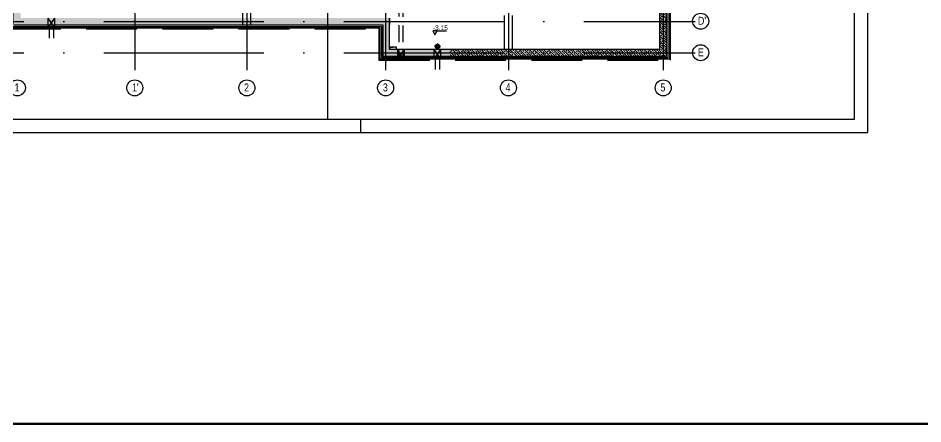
# Model space of a CAD drawing. Header units: millimetres. Extents: x -135140 to 267856, y -70704 to 149933.
# Drawn here: x 166503 to 200406, y -70238 to -55041 of the extents above; entities that cross this region are included whole.
import ezdxf

# ---------------------------------------------------------------- set-up
doc = ezdxf.new("R2010")
doc.units = ezdxf.units.MM
doc.header["$LTSCALE"] = 99.9
for name, pattern in [('0707_PB_080619_gn_xref$0$ACAD_ISO10W100', [18, 12, -3, 0, -3]), ('ACAD_ISO03W100', [30, 12, -18]), ('ACAD_ISO10W100', [18, 12, -3, 0, -3]), ('HIDDEN', [9.525, 6.35, -3.175])]:
    doc.linetypes.add(name, pattern=pattern)
for name, color, linetype in [('+48_HACZE', 253, 'Continuous'), ('+48_IZOLACJE', 250, 'Continuous'), ('+48_KANALIZACJA DESZCZOWA', 251, 'Continuous'), ('+48_KANALIZACJA SANIT.', 251, 'Continuous'), ('+48_KOTY', 250, 'Continuous'), ('+48_OSIE', 8, 'Continuous'), ('+48_PODCIĄG', 250, 'ACAD_ISO03W100'), ('+48_PRZEBICIA', 143, 'Continuous'), ('+48_PRZEKRÓJ', 250, 'Continuous'), ('+48_SCIANY', 250, 'Continuous'), ('+48_SPUSTY', 150, 'Continuous'), ('+48_WEŁNA', 252, 'Continuous'), ('+48_WIDOK', 250, 'Continuous'), ('CP_LINENORM', 253, 'Continuous'), ('SCHODY_', 250, 'Continuous')]:
    doc.layers.add(name, color=color, linetype=linetype)
doc.styles.add('WRP_ARIAL', font='ARIAL.TTF', dxfattribs={"width": 0.8})
doc.linetypes.add('P SCIEKOWY', pattern='A,30,[148,RODZLIN,S=5,R=0,X=0,Y=0],-15,30', length=75)
doc.linetypes.add('ZIGZAG', pattern='A,0.00254,-5.08,[131,ltypeshp.shx,S=5.08,R=0,X=-5.08,Y=0],-10.16,[131,ltypeshp.shx,S=5.08,R=180,X=5.08,Y=0],-5.08', length=20.32254)
pattern_1 = [(135, (-521979.69, -79392.44), (-89.802561, -89.802561), []), (135, (-521979.69, -79302.64), (-89.802561, -89.802561), [63.5, -31.75])]

# ---------------------------------------------------------------- blocks, each defined once
blk = doc.blocks.new('OZN_OSI')
at = {"layer": '+48_OSIE', "linetype": 'Continuous', "ltscale": 5}
blk.add_circle((0, -30), 30, dxfattribs=at)
at = {"layer": '+48_OSIE', "linetype": 'Continuous', "ltscale": 5, "style": 'WRP_ARIAL', "width": 0.8}
blk.add_attdef('NR', (-23.3, -43.5), '', height=30, dxfattribs=at)
blk = doc.blocks.new('koty')
at = {"layer": '+48_KOTY', "color": 3, "ltscale": 5}
blk.add_line((70403.2, 11225), (70423.2, 11225), dxfattribs=at)
blk.add_lwpolyline([(70398.6, 11217.1), (70403.2, 11225), (70394.1, 11225)], close=True, dxfattribs=at)
at = {"layer": '+48_KOTY', "color": 3, "style": 'WRP_ARIAL', "width": 0.8}
blk.add_attdef('POZIOM', (70403.2, 11226.8), '', height=10, dxfattribs=at)

msp = doc.modelspace()

# ---------------------------------------------------------------- hatches: boundary and pattern name
at = {"layer": '+48_HACZE'}
h = msp.add_hatch(dxfattribs=at)
h.set_pattern_fill('ANSI33', color=256, scale=20, angle=90, style=0)
h.set_pattern_definition([(135, (-521979.69, -79392.44), (-89.802561, -89.802561), []), (135, (-521979.69, -79302.64), (-89.802561, -89.802561), [63.5, -31.75])])
h.paths.add_polyline_path([(182681, -56378), (182681, -56336), (180275, -56336), (180275, -56461), (182681, -56461)])
h.paths.add_polyline_path([(182681, -56211), (180425, -56211), (180425, -55838), (180275, -55838), (180275, -56336), (182681, -56336)])
h.paths.add_polyline_path([(180275, -56336), (180175, -56336), (180175, -56461), (180275, -56461)])
h.paths.add_polyline_path([(180275, -55838), (180175, -55838), (180175, -56336), (180275, -56336)])
h.paths.add_polyline_path([(180275, -55166), (180125, -55166), (180125, -55291), (180175, -55291), (180175, -55838), (180275, -55838)])
h.paths.add_polyline_path([(180425, -55166), (180275, -55166), (180275, -55838), (180425, -55838)])
h.paths.add_polyline_path([(180425, -55041), (180275, -55041), (180275, -55166), (180425, -55166)])
h.paths.add_polyline_path([(180275, -55041), (180125, -55041), (180125, -55166), (180275, -55166)])
h.paths.add_polyline_path([(180125, -55041), (175225, -55041), (175225, -55166), (180125, -55166)])
h.paths.add_polyline_path([(180125, -55166), (175225, -55166), (175225, -55291), (180125, -55291)])
h.paths.add_polyline_path([(175225, -55041), (175075, -55041), (175075, -55166), (175225, -55166)])
h.paths.add_polyline_path([(175225, -55166), (175075, -55166), (175075, -55291), (175225, -55291)])
h.paths.add_polyline_path([(175075, -55166), (174925, -55166), (174925, -55291), (175075, -55291)])
h.paths.add_polyline_path([(175075, -55041), (174925, -55041), (174925, -55166), (175075, -55166)])
h.paths.add_polyline_path([(174925, -55041), (172352, -55041), (172352, -55166), (174925, -55166)])
h.paths.add_polyline_path([(174925, -55166), (172352, -55166), (172352, -55291), (174925, -55291)])
h.paths.add_polyline_path([(172352, -55166), (170875, -55166), (170875, -55291), (172352, -55291), (172352, -55277)])
h.paths.add_polyline_path([(172352, -55041), (170875, -55041), (170875, -55166), (172352, -55166)])
h.paths.add_polyline_path([(170875, -55041), (167065, -55041), (167065, -55166), (170875, -55166)])
h.paths.add_polyline_path([(170875, -55166), (167065, -55166), (167065, -55291), (170875, -55291)])
h.paths.add_polyline_path([(167065, -55166), (166475, -55166), (166475, -55291), (167065, -55291)])
h.paths.add_polyline_path([(167065, -55041), (166600, -55041), (166600, -52916), (166475, -52916), (166475, -55166), (167065, -55166)])
h.paths.add_polyline_path([(166475, -55166), (166350, -55166), (166350, -55291), (166475, -55291)])
h.paths.add_polyline_path([(166475, -52916), (166350, -52916), (166350, -55166), (166475, -55166)])
h.paths.add_polyline_path([(166475, -52200), (166355, -52200), (166350, -52200), (166350, -52916), (166475, -52916)])
h.paths.add_polyline_path([(166600, -52200), (166475, -52200), (166475, -52916), (166600, -52916)])
h.paths.add_polyline_path([(166600, -49899), (166475, -49899), (166475, -52200), (166600, -52200)])
h.paths.add_polyline_path([(166475, -49899), (166350, -49899), (166350, -52200), (166468, -52200), (166475, -52200)])
h.paths.add_polyline_path([(166475, -48366), (166350, -48366), (166350, -49899), (166475, -49899)])
h.paths.add_polyline_path([(166600, -48446), (166600, -48366), (166475, -48366), (166475, -49899), (166600, -49899)])
h.paths.add_polyline_path([(166600, -46991), (166600, -46866), (166475, -46866), (166475, -48366), (166600, -48366)])
h.paths.add_polyline_path([(166475, -46866), (166350, -46866), (166350, -48366), (166475, -48366)])
h.paths.add_polyline_path([(166475, -43971), (166350, -43971), (166350, -46866), (166475, -46866)])
h.paths.add_polyline_path([(166600, -43971), (166475, -43971), (166475, -46866), (166600, -46866)])
h.paths.add_polyline_path([(166475, -40616), (166350, -40616), (166350, -43971), (166475, -43971)])
h.paths.add_polyline_path([(166600, -40616), (166475, -40616), (166475, -43971), (166600, -43971)])
h.paths.add_polyline_path([(166475, -39591), (166350, -39591), (166350, -40616), (166475, -40616)])
h.paths.add_polyline_path([(166600, -39591), (166475, -39591), (166475, -40616), (166600, -40616)])
h = msp.add_hatch(dxfattribs=at)
h.set_pattern_fill('ANSI33', color=256, scale=20, angle=90, style=0)
h.set_pattern_definition(pattern_1)
h.paths.add_polyline_path([(190800, -52916), (190675, -52916), (190675, -55166), (190800, -55166)])
h.paths.add_polyline_path([(190675, -52916), (190550, -52916), (190550, -55166), (190675, -55166)])
h = msp.add_hatch(dxfattribs=at)
h.set_pattern_fill('ANSI33', color=256, scale=20, angle=90, style=0)
h.set_pattern_definition(pattern_1)
h.paths.add_polyline_path([(184875, -56211), (182681, -56211), (182681, -56336), (184875, -56336)])
h.paths.add_polyline_path([(184875, -56336), (182681, -56336), (182681, -56378), (182681, -56451), (184875, -56451)])
h.paths.add_polyline_path([(190675, -55166), (190550, -55166), (190550, -56211), (184875, -56211), (184875, -56336), (190675, -56336)])
h.paths.add_polyline_path([(190675, -56336), (184875, -56336), (184875, -56451), (190675, -56451)])
h.paths.add_polyline_path([(190800, -55166), (190675, -55166), (190675, -56336), (190800, -56336)])
h.paths.add_polyline_path([(190800, -56336), (190675, -56336), (190675, -56451), (190800, -56451)])

# ---------------------------------------------------------------- linework, layer by layer
at = {"layer": '+48_IZOLACJE', "linetype": 'ACAD_ISO03W100', "ltscale": 0.9}
msp.add_lwpolyline([(161480, -45005, 20, 20, 0), (161480, -34361, 20, 20, 0), (166340, -34361, 20, 20, 0), (190810, -34361, 20, 20, 0), (190810, -56471, 20, 20, 0), (180165, -56471, 20, 20, 0), (180165, -55301, 20, 20, 0), (166340, -55301, 20, 20, 0), (166340, -41126, 0, 0, 0)], format="xyseb", dxfattribs=at)
at = {"layer": '+48_KANALIZACJA DESZCZOWA', "linetype": 'HIDDEN', "ltscale": 1.5}
for p, q in [((182136, -56561), (182136, -56963)), ((182296, -56561), (182296, -56963))]:
    msp.add_line(p, q, dxfattribs=at)
at = {"layer": '+48_KANALIZACJA SANIT.', "linetype": 'P SCIEKOWY', "ltscale": 0.5}
for p, q in [((167670, -55411), (167670, -55793)), ((167830, -55411), (167830, -55793))]:
    msp.add_line(p, q, dxfattribs=at)
at = {"layer": '+48_OSIE', "linetype": 'ACAD_ISO10W100', "ltscale": 5}
for p, q in [((170875, -33017), (170875, -57353)), ((175075, -33017), (175075, -57353)), ((180275, -33017), (180275, -57353)), ((184875, -33017), (184875, -57353)), ((190675, -33017), (190675, -57353)), ((160727, -55166), (191870, -55166)), ((160727, -56336), (191870, -56336))]:
    msp.add_line(p, q, dxfattribs=at)
at = {"layer": '+48_PODCIĄG', "linetype": 'HIDDEN', "ltscale": 2}
for p, q in [((174925, -55290), (174925, -34621)), ((175225, -55290), (175225, -34621)), ((184725, -56211), (184725, -34621)), ((185025, -56211), (185025, -34621))]:
    msp.add_line(p, q, dxfattribs=at)
at = {"layer": '+48_PRZEBICIA', "linetype": 'HIDDEN'}
for p, q in [((180775, -50546), (180775, -56641)), ((180925, -50556), (180925, -56641))]:
    msp.add_line(p, q, dxfattribs=at)
at = {"layer": '+48_PRZEBICIA', "linetype": '0707_PB_080619_gn_xref$0$ACAD_ISO10W100', "ltscale": 0.5}
for p, q in [((182328, -56101), (182104, -56101)), ((182216, -55989), (182216, -56213))]:
    msp.add_line(p, q, dxfattribs=at)
at = {"layer": '+48_PRZEBICIA', "linetype": 'HIDDEN'}
msp.add_lwpolyline([(180425, -56111), (180675, -56111), (180675, -56211), (180425, -56211)], close=True, dxfattribs=at)
msp.add_lwpolyline([(180425, -56211), (180459, -56138), (180675, -56111)], dxfattribs=at)
msp.add_circle((182216, -56101), 80, dxfattribs=at)
msp.add_arc((182246, -56101), 85.7, 110.983, 249.017, dxfattribs=at)
at = {"layer": '+48_PRZEKRÓJ'}
msp.add_lwpolyline([(180425, -56211), (180425, -55390)], dxfattribs=at)
at = {"layer": '+48_SCIANY', "ltscale": 0.3}
for p, q in [((190800, -56461), (190800, -34371)), ((190550, -56211), (190550, -34621))]:
    msp.add_line(p, q, dxfattribs=at)
at = {"layer": '+48_SCIANY'}
for p, q in [((167625, -55411), (167625, -55041)), ((167625, -55411), (167875, -55041)), ((167875, -55411), (167625, -55041)), ((167875, -55411), (167875, -55041)), ((182091, -56581), (182091, -56211)), ((182091, -56581), (182341, -56211)), ((182341, -56581), (182091, -56211)), ((182341, -56581), (182341, -56211))]:
    msp.add_line(p, q, dxfattribs=at)
at = {"layer": '+48_SCIANY', "ltscale": 3}
for p, q in [((166350, -55291), (180175, -55291)), ((180175, -55291), (180175, -56461)), ((190550, -56211), (180425, -56211)), ((180175, -56461), (190800, -56461))]:
    msp.add_line(p, q, dxfattribs=at)
at = {"layer": '+48_SCIANY', "ltscale": 0.1}
for p, q in [((180975, -56641), (180725, -56211)), ((180725, -56641), (180975, -56211)), ((180725, -56211), (180725, -56641)), ((180975, -56211), (180975, -56641))]:
    msp.add_line(p, q, dxfattribs=at)
at = {"layer": '+48_SCIANY'}
msp.add_lwpolyline([(180425, -56211), (180425, -55041)], dxfattribs=at)
at = {"layer": '+48_SCIANY', "ltscale": 3}
msp.add_lwpolyline([(180425, -55041), (180425, -55290)], dxfattribs=at)
at = {"layer": '+48_SPUSTY', "linetype": 'HIDDEN', "ltscale": 0.5}
msp.add_circle((182216, -56101), 55, dxfattribs=at)
at = {"layer": '+48_WEŁNA', "linetype": 'ZIGZAG', "ltscale": 0.09}
for p, q in [((190860, -56521), (190860, -34311)), ((166290, -55351), (180115, -55351)), ((180115, -56521), (190860, -56521))]:
    msp.add_line(p, q, dxfattribs=at)
at = {"layer": '+48_WEŁNA', "linetype": 'ZIGZAG', "ltscale": 0.9}
msp.add_line((180115, -55351), (180115, -56521), dxfattribs=at)
at = {"layer": '+48_WIDOK', "linetype": 'HIDDEN', "ltscale": 3}
for p, q in [((190950, -56611), (190950, -34221)), ((166200, -55441), (180025, -55441)), ((180025, -55441), (180025, -56611)), ((180025, -56611), (190950, -56611))]:
    msp.add_line(p, q, dxfattribs=at)
at = {"layer": '+48_WIDOK'}
for p, q in [((190920, -56581), (190920, -34251)), ((166230, -55411), (180055, -55411)), ((180055, -55411), (180055, -56581)), ((190920, -56581), (180055, -56581))]:
    msp.add_line(p, q, dxfattribs=at)
at = {"linetype": 'Continuous'}
for p, q in [((197844, -58828), (197844, -30128)), ((158344, -58828), (197844, -58828))]:
    msp.add_line(p, q, dxfattribs=at)
at = {"color": 194, "lineweight": 100, "ltscale": 0.15}
msp.add_lwpolyline([(146146, 52555), (211224, 52555), (211224, -70238), (146146, -70238)], close=True, dxfattribs=at)
at = {"layer": 'CP_LINENORM', "linetype": 'Continuous'}
for p, q in [((198344, -59328), (198344, -29628)), ((179344, -59328), (179344, -58828)), ((156344, -59328), (198344, -59328))]:
    msp.add_line(p, q, dxfattribs=at)
at = {"layer": 'Defpoints', "color": 2, "ltscale": 0.15}
msp.add_line((178094, -32973), (178094, -58828), dxfattribs=at)

# ---------------------------------------------------------------- block references
at = {"layer": '+48_KOTY'}
ref = msp.add_blockref('koty', (-1056891, -253082), dxfattribs=dict(at, xscale=17.59999999566935, yscale=17.59999999566935, zscale=17.59999999567403))
ref.add_attrib('POZIOM', '-3.15', (182045, -55490), dxfattribs={"color": 3, "height": 176, "style": 'WRP_ARIAL', "width": 0.8})
at = {"layer": 'SCHODY_'}
ref = msp.add_blockref('OZN_OSI', (192079, -54856), dxfattribs=dict(at, xscale=10, yscale=10, zscale=10))
ref.add_attrib('NR', "D'", (191974, -55292), dxfattribs={"layer": '+48_OSIE', "linetype": 'Continuous', "ltscale": 5, "height": 300, "style": 'WRP_ARIAL', "width": 0.8})
ref = msp.add_blockref('OZN_OSI', (192079, -56036), dxfattribs=dict(at, xscale=10, yscale=10, zscale=10))
ref.add_attrib('NR', 'E', (191974, -56471), dxfattribs={"layer": '+48_OSIE', "linetype": 'Continuous', "ltscale": 5, "height": 300, "style": 'WRP_ARIAL', "width": 0.8})
ref = msp.add_blockref('OZN_OSI', (166475, -57353), dxfattribs=dict(at, xscale=10, yscale=10, zscale=10))
ref.add_attrib('NR', '1', (166370, -57788), dxfattribs={"layer": '+48_OSIE', "linetype": 'Continuous', "ltscale": 5, "height": 300, "style": 'WRP_ARIAL', "width": 0.8})
ref = msp.add_blockref('OZN_OSI', (170875, -57353), dxfattribs=dict(at, xscale=10, yscale=10, zscale=10))
ref.add_attrib('NR', "1'", (170770, -57788), dxfattribs={"layer": '+48_OSIE', "linetype": 'Continuous', "ltscale": 5, "height": 300, "style": 'WRP_ARIAL', "width": 0.8})
ref = msp.add_blockref('OZN_OSI', (175075, -57353), dxfattribs=dict(at, xscale=10, yscale=10, zscale=10))
ref.add_attrib('NR', '2', (174970, -57788), dxfattribs={"layer": '+48_OSIE', "linetype": 'Continuous', "ltscale": 5, "height": 300, "style": 'WRP_ARIAL', "width": 0.8})
ref = msp.add_blockref('OZN_OSI', (180275, -57353), dxfattribs=dict(at, xscale=10, yscale=10, zscale=10))
ref.add_attrib('NR', '3', (180170, -57788), dxfattribs={"layer": '+48_OSIE', "linetype": 'Continuous', "ltscale": 5, "height": 300, "style": 'WRP_ARIAL', "width": 0.8})
ref = msp.add_blockref('OZN_OSI', (184875, -57353), dxfattribs=dict(at, xscale=10, yscale=10, zscale=10))
ref.add_attrib('NR', '4', (184770, -57788), dxfattribs={"layer": '+48_OSIE', "linetype": 'Continuous', "ltscale": 5, "height": 300, "style": 'WRP_ARIAL', "width": 0.8})
ref = msp.add_blockref('OZN_OSI', (190675, -57353), dxfattribs=dict(at, xscale=10, yscale=10, zscale=10))
ref.add_attrib('NR', '5', (190570, -57788), dxfattribs={"layer": '+48_OSIE', "linetype": 'Continuous', "ltscale": 5, "height": 300, "style": 'WRP_ARIAL', "width": 0.8})

doc.saveas('drawing.dxf')
